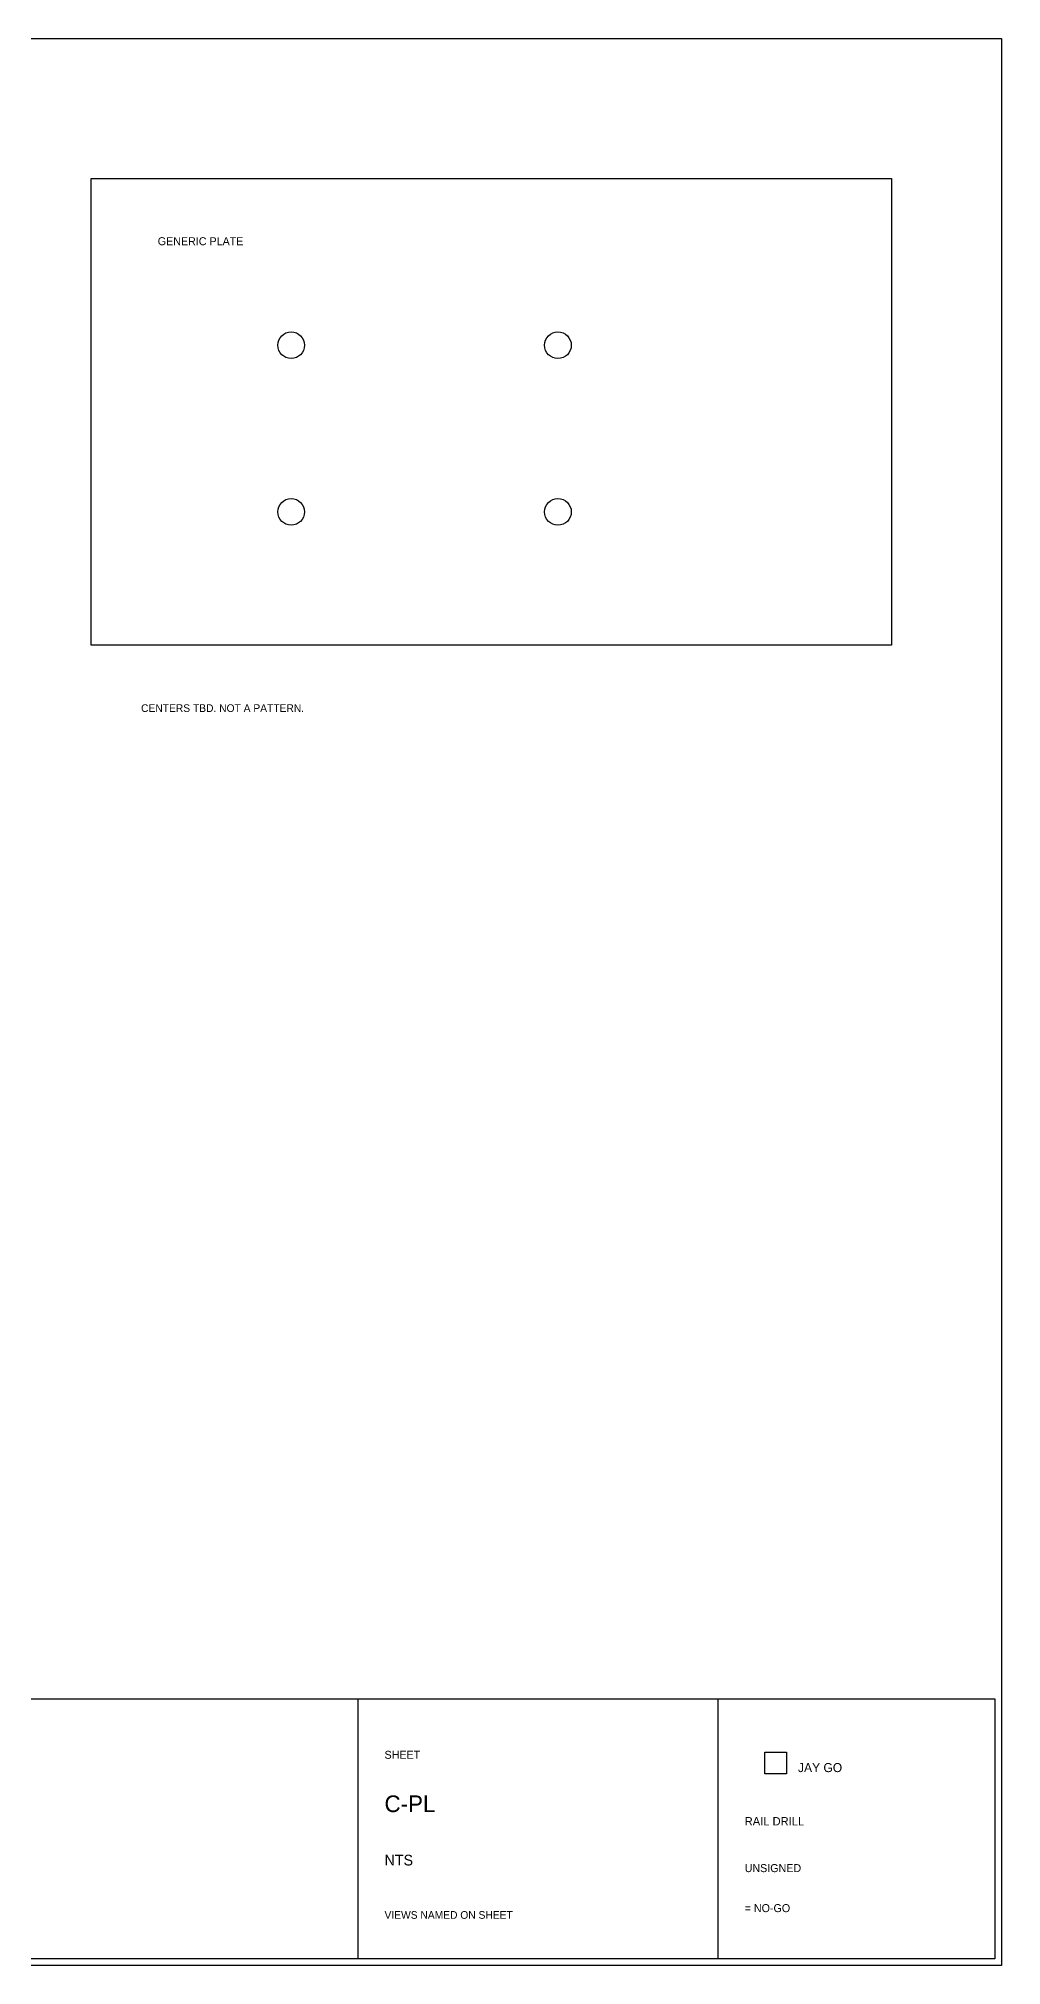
# Model space of a CAD drawing. Header units: millimetres. Extents: x 8 to 833, y 8 to 618.
# Drawn here: x 544 to 833, y 8 to 586 of the extents above; entities that cross this region are included whole.
import ezdxf

# ---------------------------------------------------------------- set-up
doc = ezdxf.new("R2010")
doc.units = ezdxf.units.MM

msp = doc.modelspace()

# ---------------------------------------------------------------- linework, layer by layer
at = {"layer": 'AS-DRAWN'}
for p, q in [((8, 586), (833, 586)), ((833, 586), (833, 8)), ((560, 544), (800, 544)), ((560, 404), (560, 544)), ((800, 544), (800, 404)), ((800, 404), (560, 404)), ((10, 88), (831, 88)), ((640, 88), (640, 10)), ((748, 88), (748, 10)), ((831, 88), (831, 10)), ((762, 72), (768.5, 72)), ((762, 65.5), (762, 72)), ((768.5, 72), (768.5, 65.5)), ((768.5, 65.5), (762, 65.5)), ((833, 8), (8, 8)), ((831, 10), (10, 10))]:
    msp.add_line(p, q, dxfattribs=at)
for centre in [(620, 494), (700, 494), (620, 444), (700, 444)]:
    msp.add_circle(centre, 4, dxfattribs=at)

# ---------------------------------------------------------------- texts
at = {"layer": 'ANNOTATION'}
for s, height, p in [('GENERIC PLATE', 2.4, (580, 524)), ('CENTERS TBD. NOT A PATTERN.', 2.3, (575, 384)), ('SHEET', 2.4, (648, 70)), ('JAY GO', 2.7, (772, 66)), ('C-PL', 5, (648, 54)), ('RAIL DRILL', 2.5, (756, 50)), ('NTS', 3.2, (648, 38)), ('UNSIGNED', 2.4, (756, 36)), ('VIEWS NAMED ON SHEET', 2.3, (648, 22)), ('= NO-GO', 2.4, (756, 24))]:
    msp.add_text(s, height=height, dxfattribs=at).set_placement(p)

doc.saveas('drawing.dxf')
